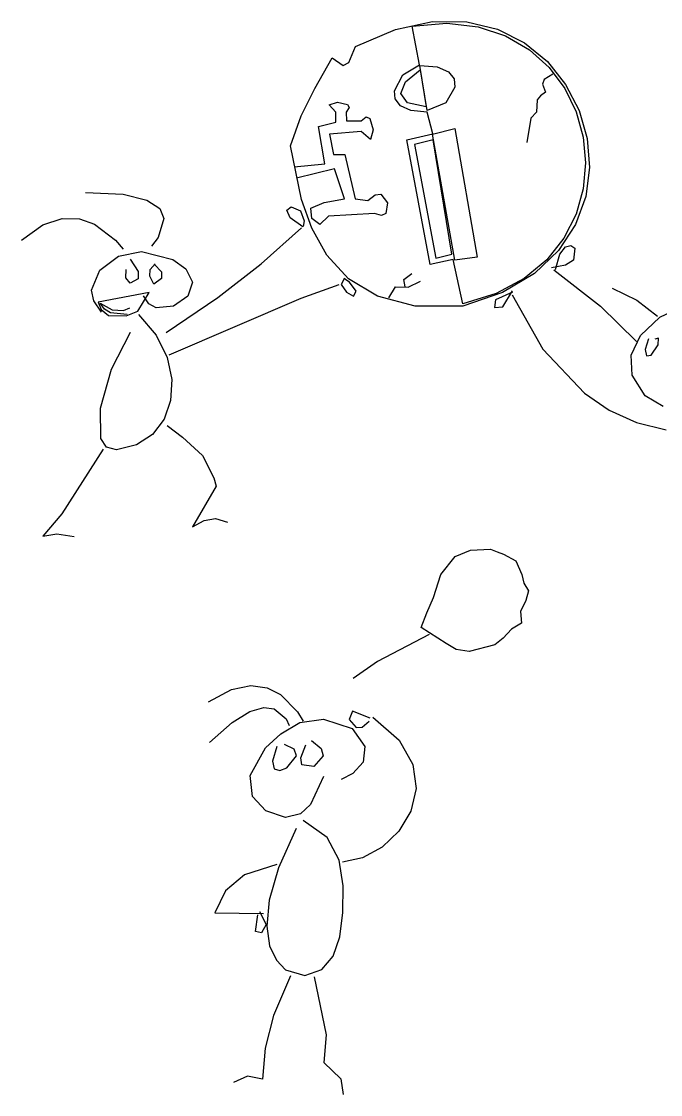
# Model space of a CAD drawing. Extents: x 6.8 to 49.9, y 2.1 to 42.3.
# Drawn here: x 6.78 to 27.62, y 2.15 to 37.14 of the extents above; entities that cross this region are included whole.
import ezdxf

# ---------------------------------------------------------------- set-up
doc = ezdxf.new("R2010")
doc.units = 0

msp = doc.modelspace()

# ---------------------------------------------------------------- linework, layer by layer
at = {"layer": 'Layer 1'}
for p, q in [((18.977829, 36.879754), (20.190354, 37.136792)), ((20.190354, 37.136792), (21.30463, 37.126835)), ((21.30463, 37.126835), (22.308185, 36.883184)), ((17.679528, 36.322421), (18.977829, 36.879754)), ((19.520755, 36.987856), (20.65526, 37.075941)), ((19.768316, 35.727096), (19.520755, 36.987856)), ((20.65526, 37.075941), (21.674235, 36.959214)), ((21.674235, 36.959214), (22.572975, 36.662875)), ((22.308185, 36.883184), (23.188548, 36.439138)), ((22.572975, 36.662875), (23.346778, 36.212122)), ((23.188548, 36.439138), (23.933247, 35.827998)), ((17.463604, 35.802663), (17.679528, 36.322421)), ((23.346778, 36.212122), (23.990939, 35.632155)), ((16.348971, 34.949656), (16.91909, 35.95246)), ((16.91909, 35.95246), (17.270423, 35.699828)), ((17.270423, 35.699828), (17.463604, 35.802663)), ((19.219797, 35.394188), (19.768316, 35.727096)), ((20.0084, 34.2389), (19.772194, 35.7026)), ((19.772194, 35.7026), (20.344026, 35.654026)), ((23.933247, 35.827998), (24.529809, 35.083064)), ((18.943518, 34.87018), (19.219797, 35.394188)), ((19.307909, 35.171108), (19.7823, 35.5586)), ((19.7823, 35.5586), (19.9826, 34.3562)), ((20.344026, 35.654026), (20.70848, 35.495747)), ((20.70848, 35.495747), (20.891774, 35.263418)), ((24.1131, 35.4217), (23.826503, 35.248791)), ((23.990939, 35.632155), (24.500753, 34.948174)), ((19.157875, 34.782612), (19.307909, 35.171108)), ((20.920124, 34.992692), (20.616854, 34.478667)), ((20.891774, 35.263418), (20.920124, 34.992692)), ((23.826503, 35.248791), (23.775432, 35.097349)), ((23.775432, 35.097349), (23.869308, 34.836499)), ((24.529809, 35.083064), (24.965764, 34.237636)), ((15.898961, 34.055028), (16.348971, 34.949656)), ((18.970039, 34.609297), (18.943518, 34.87018)), ((19.370128, 34.481511), (19.157875, 34.782612)), ((23.708482, 34.708973), (23.597854, 34.585324)), ((23.869308, 34.836499), (23.708482, 34.708973)), ((24.500753, 34.948174), (24.871518, 34.185378)), ((16.821139, 34.420351), (17.088829, 34.506213)), ((17.0336, 34.1845), (16.821139, 34.420351)), ((17.088829, 34.506213), (17.414266, 34.431219)), ((17.466639, 34.330004), (17.375048, 34.1845)), ((17.414266, 34.431219), (17.466639, 34.330004)), ((19.139702, 34.387982), (18.970039, 34.609297)), ((19.477538, 34.235347), (19.139702, 34.387982)), ((19.9826, 34.3562), (19.370128, 34.481511)), ((20.616854, 34.478667), (20.0084, 34.2389)), ((23.597854, 34.585324), (23.576857, 34.183533)), ((15.5568, 33.084), (15.898961, 34.055028)), ((17.033615, 33.851856), (17.0336, 34.1845)), ((17.375048, 34.1845), (17.385394, 33.901934)), ((17.8614, 33.902), (18.024398, 34.023904)), ((18.024398, 34.023904), (18.144593, 33.97252)), ((18.144593, 33.97252), (18.249041, 33.601321)), ((20.008573, 34.180506), (19.477538, 34.235347)), ((20.197404, 33.471345), (20.008573, 34.180506)), ((23.398096, 33.984684), (23.268425, 33.18886)), ((23.576857, 34.183533), (23.398096, 33.984684)), ((24.871518, 34.185378), (25.098529, 33.368966)), ((24.965764, 34.237636), (25.228639, 33.325015)), ((16.472296, 33.711775), (17.033615, 33.851856)), ((16.67406, 32.493295), (16.472296, 33.711775)), ((17.385394, 33.901934), (17.8614, 33.902)), ((18.249041, 33.601321), (18.159668, 33.291269)), ((20.1902, 33.4662), (20.9171, 33.6457)), ((20.9171, 33.6457), (21.6478, 29.4501)), ((17.8614, 33.54523), (16.82667, 33.458956)), ((16.82667, 33.458956), (16.963034, 32.800114)), ((18.159668, 33.291269), (17.8614, 33.54523)), ((19.353767, 33.279622), (20.197404, 33.471345)), ((20.114369, 29.208852), (19.353767, 33.279622)), ((20.2098, 33.2756), (19.596235, 33.121327)), ((20.91, 29.3585), (20.1902, 33.4662)), ((20.819832, 29.551236), (20.2098, 33.2756)), ((25.098529, 33.368966), (25.177082, 32.524137)), ((25.228639, 33.325015), (25.305963, 32.378501)), ((15.910462, 31.327553), (15.5568, 33.084)), ((19.596235, 33.121327), (20.293611, 29.421367)), ((16.963034, 32.800114), (17.3251, 32.8001)), ((17.3251, 32.8001), (17.661444, 31.35)), ((15.673, 32.3948), (16.67406, 32.493295)), ((16.990553, 32.328112), (15.748923, 32.023873)), ((17.31176, 31.348971), (16.990553, 32.328112)), ((25.177082, 32.524137), (25.102472, 31.676091)), ((25.305963, 32.378501), (25.185263, 31.431393)), ((8.87307, 31.565), (10.099429, 31.504928)), ((8.87307, 31.565), (10.099429, 31.504928)), ((10.099429, 31.504928), (10.875296, 31.313523)), ((10.099429, 31.504928), (10.875296, 31.313523)), ((18.314725, 31.486495), (18.505259, 31.501037)), ((18.505259, 31.501037), (18.716177, 31.224018)), ((25.102472, 31.676091), (24.869998, 30.850027)), ((10.875296, 31.313523), (11.289124, 31.033735)), ((10.875296, 31.313523), (11.289124, 31.033735)), ((16.246931, 30.393461), (15.910462, 31.327553)), ((16.220774, 31.052891), (16.649972, 31.236669)), ((16.649972, 31.236669), (17.31176, 31.348971)), ((17.661444, 31.35), (18.07532, 31.301847)), ((18.07532, 31.301847), (18.314725, 31.486495)), ((18.716177, 31.224018), (18.660987, 30.87921)), ((25.185263, 31.431393), (24.854068, 30.516994)), ((11.289124, 31.033735), (11.429364, 30.70851)), ((11.289124, 31.033735), (11.429364, 30.70851)), ((15.434951, 30.982453), (15.572032, 31.093868)), ((15.539818, 30.7293), (15.434951, 30.982453)), ((15.572032, 31.093868), (15.879595, 30.958551)), ((15.879595, 30.958551), (16.002398, 30.640197)), ((16.2484, 30.708633), (16.220774, 31.052891)), ((18.292604, 30.875036), (16.790474, 30.7881)), ((18.518887, 30.809018), (18.292604, 30.875036)), ((18.660987, 30.87921), (18.518887, 30.809018)), ((24.869998, 30.850027), (24.474953, 30.071145)), ((6.78106, 30.0048), (7.475348, 30.506242)), ((6.78106, 30.0048), (7.475348, 30.506242)), ((7.475348, 30.506242), (8.110195, 30.713914)), ((7.475348, 30.506242), (8.110195, 30.713914)), ((8.110195, 30.713914), (8.675391, 30.697753)), ((8.110195, 30.713914), (8.675391, 30.697753)), ((8.675391, 30.697753), (9.160724, 30.527699)), ((8.675391, 30.697753), (9.160724, 30.527699)), ((9.160724, 30.527699), (9.85095, 30.005665)), ((9.160724, 30.527699), (9.85095, 30.005665)), ((11.429364, 30.70851), (11.242887, 30.093541)), ((11.429364, 30.70851), (11.242887, 30.093541)), ((15.9581, 30.4394), (15.539818, 30.7293)), ((16.002398, 30.640197), (15.968668, 30.449238)), ((16.511938, 30.516252), (16.2484, 30.708633)), ((16.790474, 30.7881), (16.511938, 30.516252)), ((24.854068, 30.516994), (24.299906, 29.668601)), ((11.242887, 30.093541), (11.02348, 29.8122)), ((11.242887, 30.093541), (11.02348, 29.8122)), ((14.594638, 29.238238), (15.9108, 30.407)), ((14.594638, 29.238238), (15.9108, 30.407)), ((16.7448, 29.511725), (16.246931, 30.393461)), ((9.85095, 30.005665), (10.09918, 29.707319)), ((9.85095, 30.005665), (10.09918, 29.707319)), ((24.474953, 30.071145), (23.912634, 29.364643)), ((24.342945, 29.545941), (24.525582, 29.790438)), ((24.525582, 29.790438), (24.700996, 29.836004)), ((24.700996, 29.836004), (24.829074, 29.740454)), ((9.332019, 29.025336), (9.950476, 29.481745)), ((9.950476, 29.481745), (10.69178, 29.63627)), ((10.69178, 29.63627), (11.719083, 29.376607)), ((17.4453, 28.749549), (16.7448, 29.511725)), ((20.293611, 29.421367), (20.819832, 29.551236)), ((21.6478, 29.4501), (20.91, 29.3585)), ((24.299906, 29.668601), (23.510304, 28.919516)), ((24.1932, 29.0447), (24.342945, 29.545941)), ((24.829074, 29.740454), (24.782766, 29.35726)), ((10.182476, 28.775572), (10.195577, 29.054395)), ((10.3214, 29.3853), (10.585592, 28.979059)), ((10.966121, 28.831896), (10.978049, 29.045413)), ((10.978049, 29.045413), (11.13708, 29.236882)), ((11.1189, 29.2083), (11.351954, 28.970627)), ((11.719083, 29.376607), (12.137717, 29.072691)), ((12.137717, 29.072691), (12.36237, 28.640943)), ((13.18882, 28.133389), (14.594638, 29.238238)), ((13.18882, 28.133389), (14.594638, 29.238238)), ((20.859347, 29.37301), (20.114369, 29.208852)), ((21.175, 27.9314), (20.859347, 29.37301)), ((23.912634, 29.364643), (23.178337, 28.755722)), ((24.528152, 29.185245), (24.065747, 29.10337)), ((24.782766, 29.35726), (24.528152, 29.185245)), ((9.067493, 28.380551), (9.332019, 29.025336)), ((10.331549, 28.608116), (10.182476, 28.775572)), ((10.589904, 28.740873), (10.331549, 28.608116)), ((10.585592, 28.979059), (10.589904, 28.740873)), ((11.101422, 28.571607), (10.966121, 28.831896)), ((11.350602, 28.757067), (11.101422, 28.571607)), ((11.351954, 28.970627), (11.350602, 28.757067)), ((17.3121, 28.7663), (17.208601, 28.557437)), ((17.4834, 28.634698), (17.29854, 28.751186)), ((18.389663, 28.174134), (17.4453, 28.749549)), ((19.250445, 28.719219), (19.517946, 28.917966)), ((19.2929, 28.4824), (19.250445, 28.719219)), ((23.178337, 28.755722), (22.267359, 28.26958)), ((23.510304, 28.919516), (22.472793, 28.30304)), ((24.1426, 29.0406), (25.662745, 27.858248)), ((24.1426, 29.0406), (25.662745, 27.858248)), ((9.140167, 28.02299), (9.067493, 28.380551)), ((12.36237, 28.640943), (12.211132, 28.180382)), ((15.906837, 28.113012), (17.1426, 28.5561)), ((15.906837, 28.113012), (17.1426, 28.5561)), ((17.208601, 28.557437), (17.38043, 28.304578)), ((17.701113, 28.338185), (17.4834, 28.634698)), ((18.7576, 28.1276), (18.985232, 28.48437)), ((18.985232, 28.48437), (19.393024, 28.475796)), ((19.393024, 28.475796), (19.800816, 28.668971)), ((22.47599, 27.828156), (22.800022, 28.356029)), ((26.0491, 28.4381), (26.853062, 28.054508)), ((26.0491, 28.4381), (26.853061, 28.054508)), ((9.38798, 27.6609), (9.140167, 28.02299)), ((10.949169, 28.298189), (9.28512, 27.9844)), ((10.574392, 27.686569), (10.949169, 28.298189)), ((10.931553, 27.933623), (10.7583, 28.195011)), ((11.4973, 26.9981), (13.18882, 28.133389)), ((11.4973, 26.9981), (13.18882, 28.133389)), ((11.5957, 26.2621), (15.906837, 28.113012)), ((11.5957, 26.2621), (15.906837, 28.113012)), ((12.211132, 28.180382), (11.735238, 27.848768)), ((17.38043, 28.304578), (17.615347, 28.175551)), ((17.615347, 28.175551), (17.701113, 28.338185)), ((19.619119, 27.852684), (18.389663, 28.174134)), ((22.472793, 28.30304), (21.174898, 27.852471)), ((22.267359, 28.26958), (21.174995, 27.931416)), ((22.243383, 28.060504), (22.213462, 27.814385)), ((22.7967, 28.3123), (22.243383, 28.060504)), ((22.7809, 28.2255), (23.780897, 26.453577)), ((22.7809, 28.2255), (23.780897, 26.453577)), ((26.853061, 28.054508), (27.52057, 27.529314)), ((26.853062, 28.054508), (27.52057, 27.529314)), ((9.28512, 27.9844), (9.385632, 27.748495)), ((9.487009, 27.758115), (9.353132, 27.946534)), ((9.353132, 27.946534), (9.744658, 27.737349)), ((9.385632, 27.748495), (9.625249, 27.553111)), ((9.688384, 27.63661), (9.487009, 27.758115)), ((9.744658, 27.737349), (10.105122, 27.709013)), ((10.105122, 27.709013), (10.318078, 27.797893)), ((10.19788, 27.538204), (10.574392, 27.686569)), ((11.171893, 27.801758), (10.931553, 27.933623)), ((11.735238, 27.848768), (11.171893, 27.801758)), ((21.1749, 27.8524), (19.619119, 27.852684)), ((21.174898, 27.852471), (21.1749, 27.8524)), ((21.174995, 27.931416), (21.175, 27.9314)), ((22.213462, 27.814385), (22.47599, 27.828156)), ((25.662745, 27.858248), (26.83918, 26.70432)), ((25.662745, 27.858248), (26.83918, 26.70432)), ((27.603174, 27.49073), (28.2249, 27.789508)), ((9.625249, 27.553111), (10.19788, 27.538204)), ((10.2265, 27.5765), (9.688384, 27.63661)), ((10.6, 27.5846), (11.177652, 26.903069)), ((26.972997, 26.893134), (27.603174, 27.49073)), ((9.720399, 25.801565), (10.342601, 27.00484)), ((10.342601, 27.00484), (10.3426, 27.0048)), ((11.177652, 26.903069), (11.534432, 26.183208)), ((26.661517, 26.260169), (26.972997, 26.893134)), ((27.2309, 26.7835), (27.120567, 26.441193)), ((27.31731, 26.253764), (27.544157, 26.597208)), ((27.556902, 26.809917), (27.437843, 26.780517)), ((27.544157, 26.597208), (27.556902, 26.809917)), ((23.780897, 26.453577), (25.142611, 25.013564)), ((23.780897, 26.453577), (25.142611, 25.013564)), ((26.701024, 25.601952), (26.661517, 26.260169)), ((27.120567, 26.441193), (27.162742, 26.233187)), ((27.162742, 26.233187), (27.31731, 26.253764)), ((11.534432, 26.183208), (11.685439, 25.462708)), ((9.355144, 24.530795), (9.720399, 25.801565)), ((27.12381, 24.9286), (26.701024, 25.601952)), ((11.685439, 25.462708), (11.645771, 24.779256)), ((25.142611, 25.013564), (25.951887, 24.46712)), ((25.142611, 25.013564), (25.951887, 24.46712)), ((27.70523, 24.582314), (27.12381, 24.9286)), ((9.368546, 23.538268), (9.355144, 24.530795)), ((11.645771, 24.779256), (11.430526, 24.170543)), ((11.430526, 24.170543), (11.054803, 23.674256)), ((25.951887, 24.46712), (26.842922, 24.062571)), ((25.951887, 24.46712), (26.842922, 24.062571)), ((11.5362, 23.9606), (12.038193, 23.585371)), ((11.5362, 23.9606), (12.038193, 23.585369)), ((26.842922, 24.062571), (27.812826, 23.819555)), ((26.842922, 24.062571), (27.812826, 23.819555)), ((9.555278, 23.254388), (9.368546, 23.538268)), ((11.054803, 23.674256), (10.533701, 23.328086)), ((12.038193, 23.585371), (12.68281, 22.987894)), ((12.038193, 23.585369), (12.68281, 22.987892)), ((9.44466, 23.1921), (8.102866, 21.082493)), ((9.44466, 23.1921), (8.102866, 21.082493)), ((9.882316, 23.16972), (9.555278, 23.254388)), ((10.533701, 23.328086), (9.882316, 23.16972)), ((12.68281, 22.987894), (13.052875, 22.258494)), ((12.68281, 22.987892), (13.052875, 22.258492)), ((13.052875, 22.258494), (13.132688, 21.981384)), ((13.052875, 22.258492), (13.132688, 21.981382)), ((13.132688, 21.981384), (12.35477, 20.654934)), ((13.132688, 21.981382), (12.35477, 20.654932)), ((8.102866, 21.082493), (7.47968, 20.35848)), ((8.102866, 21.082493), (7.47968, 20.35848)), ((12.35477, 20.654934), (12.734917, 20.861638)), ((12.35477, 20.654932), (12.734917, 20.861636)), ((12.734917, 20.861638), (13.1058, 20.92998)), ((12.734917, 20.861636), (13.1058, 20.929978)), ((13.1058, 20.92998), (13.50451, 20.806061)), ((13.1058, 20.929978), (13.50451, 20.806059)), ((7.47968, 20.35848), (7.930198, 20.427104)), ((7.47968, 20.35848), (7.930198, 20.427104)), ((7.930198, 20.427104), (8.5014, 20.347417)), ((7.930198, 20.427104), (8.5014, 20.347417)), ((20.463937, 19.107001), (20.924065, 19.688538)), ((20.924065, 19.688538), (21.425248, 19.89324)), ((21.425248, 19.89324), (22.074075, 19.933603)), ((22.074075, 19.933603), (22.290619, 19.840307)), ((22.290619, 19.840307), (22.506197, 19.764792)), ((22.506197, 19.764792), (22.906886, 19.551024)), ((22.906886, 19.551024), (23.095794, 19.098754)), ((20.21953, 18.358648), (20.463937, 19.107001)), ((23.095794, 19.098754), (23.160883, 18.823675)), ((23.160883, 18.823675), (23.314226, 18.574504)), ((23.314226, 18.574504), (23.234592, 18.261442)), ((19.998003, 17.857501), (20.21953, 18.358648)), ((23.234592, 18.261442), (23.059359, 17.898492)), ((19.820151, 17.370868), (19.998003, 17.857501)), ((23.059359, 17.898492), (23.086236, 17.521713)), ((23.086236, 17.521713), (22.76212, 17.323978)), ((20.0785, 17.1472), (18.389142, 16.266719)), ((20.0785, 17.1472), (18.389142, 16.266719)), ((20.630094, 16.853019), (19.820151, 17.370868)), ((22.76212, 17.323978), (22.492308, 17.023788)), ((20.962333, 16.659622), (20.630094, 16.853019)), ((22.224019, 16.813546), (21.379601, 16.594601)), ((22.492308, 17.023788), (22.224019, 16.813546)), ((21.3796, 16.5946), (20.962333, 16.659622)), ((21.379601, 16.594601), (21.3796, 16.5946)), ((18.389142, 16.266719), (17.60202, 15.71486)), ((18.389142, 16.266719), (17.60202, 15.71486)), ((13.626055, 15.353864), (14.265875, 15.482737)), ((13.626055, 15.353864), (14.265875, 15.482737)), ((14.265875, 15.482737), (14.798612, 15.407345)), ((14.265875, 15.482737), (14.798612, 15.407345)), ((14.798612, 15.407345), (15.227419, 15.194913)), ((14.798612, 15.407345), (15.227419, 15.194913)), ((12.876, 14.9535), (13.626055, 15.353864)), ((12.876, 14.9535), (13.626055, 15.353864)), ((15.227419, 15.194913), (15.78585, 14.62783)), ((15.227419, 15.194913), (15.78585, 14.62783)), ((14.234565, 14.642167), (14.689225, 14.769394)), ((14.234565, 14.642167), (14.689225, 14.769394)), ((14.689225, 14.769394), (15.027407, 14.728181)), ((14.689225, 14.769394), (15.027407, 14.728181)), ((15.027407, 14.728181), (15.414654, 14.399633)), ((15.027407, 14.728181), (15.414654, 14.399633)), ((13.648349, 14.281703), (14.234565, 14.642167)), ((13.648349, 14.281703), (14.234565, 14.642167)), ((15.414654, 14.399633), (15.51693, 14.174919)), ((15.414654, 14.399633), (15.51693, 14.174919)), ((15.78585, 14.62783), (15.96639, 14.319291)), ((15.78585, 14.62783), (15.96639, 14.319291)), ((15.865338, 14.277604), (16.636136, 14.388795)), ((16.636136, 14.388795), (17.564328, 14.080995)), ((17.574528, 14.644146), (17.466417, 14.381096)), ((17.466417, 14.381096), (17.693954, 14.111504)), ((18.1556, 14.4148), (17.574528, 14.644146)), ((18.2356, 14.4536), (19.09657, 13.697493)), ((18.2356, 14.4536), (19.09657, 13.697493)), ((12.9155, 13.6232), (13.648349, 14.281703)), ((12.9155, 13.6232), (13.648349, 14.281703)), ((15.237077, 13.909619), (15.865338, 14.277604)), ((17.564328, 14.080995), (17.981877, 13.491544)), ((17.693954, 14.111504), (17.89068, 14.126086)), ((17.89068, 14.126086), (18.119824, 14.321229)), ((14.736498, 13.44704), (15.237077, 13.909619)), ((16.2427, 13.6859), (16.554466, 13.431418)), ((19.09657, 13.697493), (19.54771, 12.90622)), ((19.09657, 13.697493), (19.54771, 12.90622)), ((14.244279, 12.554969), (14.736498, 13.44704)), ((15.1144, 13.5006), (14.967591, 13.016606)), ((15.676806, 13.405747), (15.354986, 13.564884)), ((15.747006, 13.192374), (15.676806, 13.405747)), ((15.889051, 13.129592), (16.056061, 13.546883)), ((16.554466, 13.431418), (16.620366, 13.188234)), ((17.981877, 13.491544), (17.920849, 12.984622)), ((14.967591, 13.016606), (15.022399, 12.7706)), ((15.434705, 12.797735), (15.747006, 13.192374)), ((15.926548, 12.892939), (15.889051, 13.129592)), ((16.620366, 13.188234), (16.314816, 12.848651)), ((17.920849, 12.984622), (17.591957, 12.61013)), ((15.022399, 12.7706), (15.203283, 12.713877)), ((15.203283, 12.713877), (15.434705, 12.797735)), ((16.314816, 12.848651), (15.926548, 12.892939)), ((17.591957, 12.61013), (17.205917, 12.417965)), ((19.54771, 12.90622), (19.653373, 12.121011)), ((19.54771, 12.90622), (19.653373, 12.121011)), ((14.311449, 11.860957), (14.244279, 12.554969)), ((16.6281, 12.5212), (16.204801, 11.608396)), ((19.653373, 12.121011), (19.47791, 11.383096)), ((19.653373, 12.121011), (19.47791, 11.383096)), ((14.755917, 11.394088), (14.311449, 11.860957)), ((16.204801, 11.608396), (15.879791, 11.295298)), ((15.39559, 11.18344), (14.755917, 11.394088)), ((15.879791, 11.295298), (15.39559, 11.18344)), ((19.47791, 11.383096), (19.085673, 10.733704)), ((19.47791, 11.383096), (19.085674, 10.733704)), ((16.750512, 10.530082), (15.965923, 11.08342)), ((15.739, 10.8214), (15.16271, 9.539066)), ((17.145211, 9.793602), (16.750512, 10.530082)), ((19.085674, 10.733704), (18.541016, 10.214064)), ((19.085673, 10.733704), (18.541016, 10.214064)), ((18.541016, 10.214064), (17.908288, 9.865406)), ((18.541016, 10.214064), (17.908288, 9.865406)), ((17.908288, 9.865406), (17.251842, 9.72896)), ((17.908288, 9.865406), (17.251843, 9.72896)), ((15.1085, 9.64602), (14.052672, 9.314581)), ((15.1085, 9.64602), (14.052672, 9.314581)), ((15.16271, 9.539066), (14.859436, 8.48454)), ((17.273341, 8.950791), (17.145211, 9.793602)), ((14.052672, 9.314581), (13.438578, 8.784232)), ((14.052672, 9.314581), (13.438578, 8.784232)), ((13.438578, 8.784232), (13.08306, 8.07538)), ((13.438578, 8.784232), (13.08306, 8.07538)), ((17.258223, 8.07846), (17.273341, 8.950791)), ((14.859436, 8.48454), (14.780024, 7.641458)), ((13.08306, 8.07538), (14.67238, 8.049726)), ((13.08306, 8.07538), (14.67238, 8.049726)), ((14.5438, 8.11489), (14.763315, 7.693057)), ((17.163652, 7.285527), (17.258223, 8.07846)), ((14.411112, 7.460761), (14.489626, 8.001821)), ((14.610714, 7.416427), (14.411112, 7.460761)), ((14.763315, 7.693057), (14.610714, 7.416427)), ((14.780024, 7.641458), (14.875317, 6.993455)), ((16.948516, 6.654334), (17.163652, 7.285527)), ((14.875317, 6.993455), (15.096161, 6.524166)), ((16.578789, 6.221822), (16.948516, 6.654334)), ((15.096161, 6.524166), (15.3934, 6.217225)), ((15.5603, 6.01488), (14.999572, 4.728042)), ((15.5603, 6.01488), (14.999572, 4.728042)), ((15.3934, 6.217225), (16.020443, 6.02493)), ((16.020443, 6.02493), (16.578789, 6.221822)), ((16.3279, 5.99014), (16.720203, 4.088662)), ((16.3279, 5.99014), (16.720205, 4.088662)), ((14.999572, 4.728042), (14.729861, 3.657282)), ((14.999572, 4.728042), (14.729861, 3.657282)), ((16.720203, 4.088662), (16.64516, 3.19718)), ((16.720205, 4.088662), (16.645161, 3.19718)), ((14.729861, 3.657282), (14.640877, 2.65375)), ((14.729861, 3.657282), (14.640877, 2.65375)), ((16.64516, 3.19718), (17.198364, 2.656973)), ((16.645161, 3.19718), (17.198366, 2.656973)), ((14.151189, 2.748639), (13.694897, 2.537647)), ((14.151189, 2.748639), (13.694897, 2.537647)), ((14.640877, 2.65375), (14.151189, 2.748639)), ((14.640877, 2.65375), (14.151189, 2.748639)), ((17.198364, 2.656973), (17.26972, 2.14719)), ((17.198366, 2.656973), (17.269722, 2.14719))]:
    msp.add_line(p, q, dxfattribs=at)

doc.saveas('drawing.dxf')
